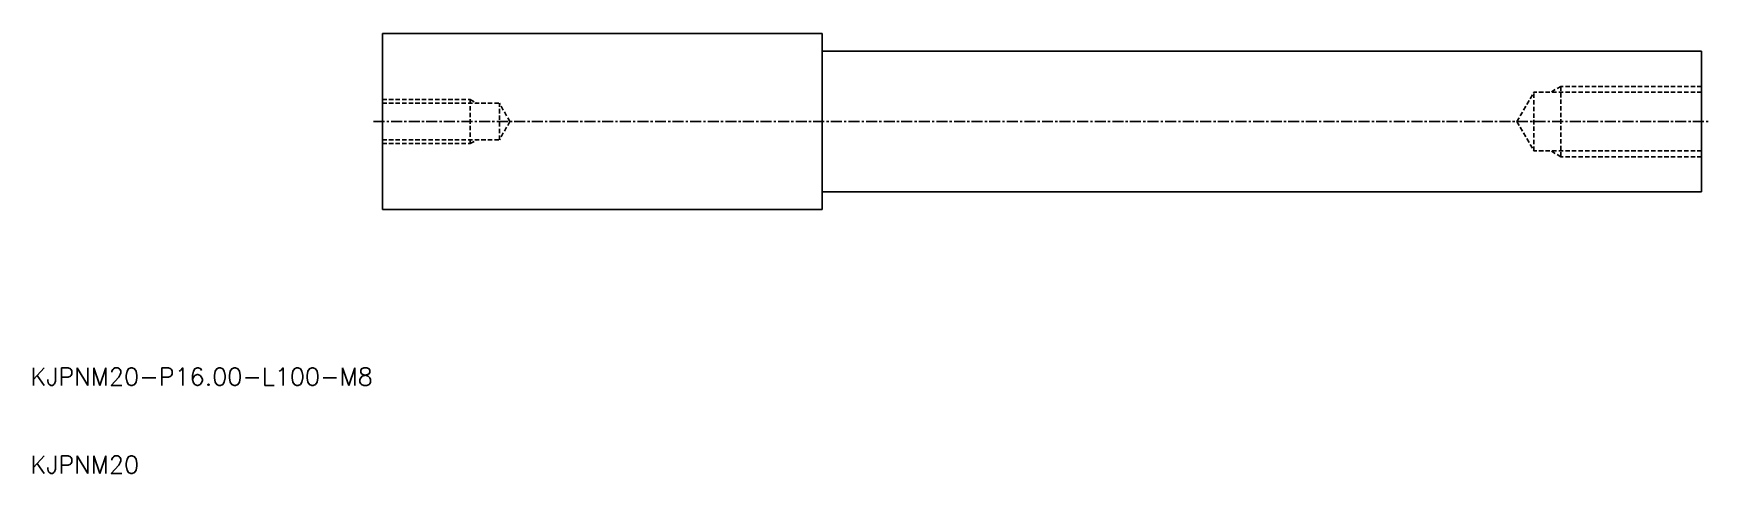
# Model space of a CAD drawing. Extents: x 50 to 241, y 50 to 100.
import ezdxf

# ---------------------------------------------------------------- set-up
doc = ezdxf.new("R2010")
doc.units = 0
doc.linetypes.add('CENTER', pattern=[2, 1.25, -0.25, 0.25, -0.25])
doc.linetypes.add('DASHED', pattern=[0.75, 0.5, -0.25])
doc.layers.get('0').update_dxf_attribs({"linetype": 'CONTINUOUS'})
doc.layers.add('CENTER', color=1, linetype='CENTER')
doc.styles.get("Standard").update_dxf_attribs({"font": 'txt.shx'})

msp = doc.modelspace()

# ---------------------------------------------------------------- linework, layer by layer
at = {"color": 7, "linetype": 'CONTINUOUS'}
for p, q in [((90, 100), (140, 100)), ((90, 100), (90, 80)), ((140, 100), (140, 80)), ((140, 98), (240, 98)), ((240, 98), (240, 82)), ((140, 82), (240, 82)), ((90, 80), (140, 80))]:
    msp.add_line(p, q, dxfattribs=at)
at = {"color": 3, "linetype": 'DASHED'}
for p, q in [((224, 94), (222.83, 93.32)), ((224, 86), (224, 94)), ((240, 94), (224, 94)), ((90, 92.5), (100, 92.5)), ((90, 92.07), (103.31, 92.07)), ((100, 87.5), (100, 92.5)), ((100, 92.5), (100.75, 92.07)), ((104.5, 90), (103.31, 92.07)), ((103.31, 87.93), (103.31, 92.07)), ((219, 90), (220.92, 93.32)), ((220.92, 86.68), (220.92, 93.32)), ((240, 93.32), (220.92, 93.32)), ((104.5, 90), (103.31, 87.93)), ((219, 90), (220.92, 86.68)), ((90, 87.93), (103.31, 87.93)), ((100, 87.5), (100.75, 87.93)), ((90, 87.5), (100, 87.5)), ((240, 86.68), (220.92, 86.68)), ((224, 86), (222.83, 86.68)), ((240, 86), (224, 86))]:
    msp.add_line(p, q, dxfattribs=at)
at = {"layer": 'CENTER', "color": 1, "linetype": 'CENTER'}
msp.add_line((89, 90), (241, 90), dxfattribs=at)

# ---------------------------------------------------------------- texts
at = {"color": 7, "linetype": 'CONTINUOUS'}
for s, p in [('KJPNM20-P16.00-L100-M8', (50, 60)), ('KJPNM20', (50, 50))]:
    msp.add_text(s, height=2, dxfattribs=at).set_placement(p)

doc.saveas('drawing.dxf')
